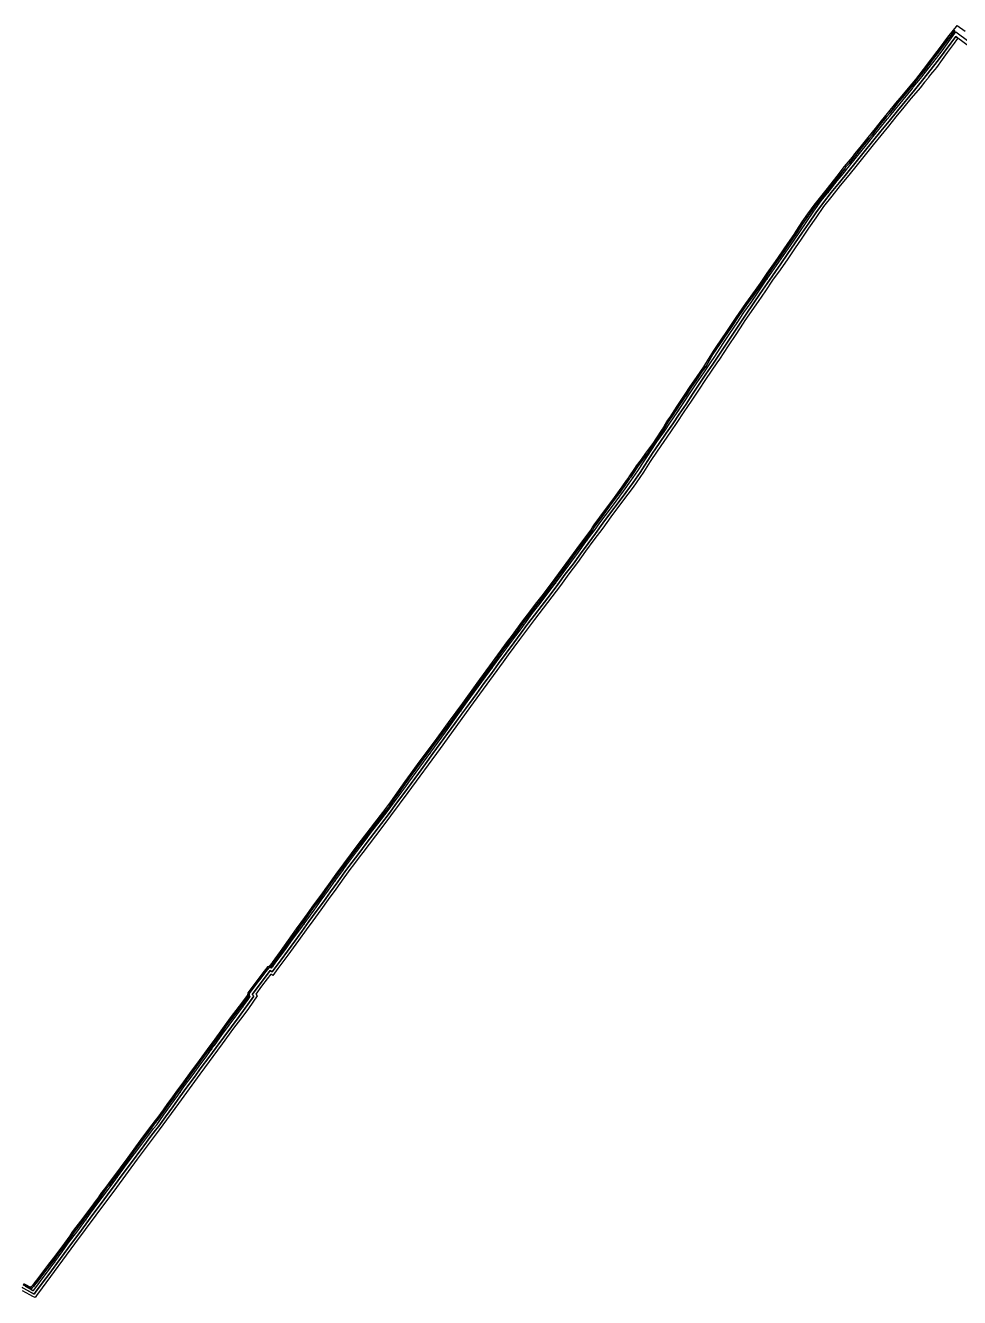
# Model space of a CAD drawing. Header units: inches. Extents: x 87993 to 113012, y 435073 to 454214.
# Drawn here: x 94712 to 96477, y 451812 to 454214 of the extents above; entities that cross this region are included whole.
import ezdxf

# ---------------------------------------------------------------- set-up
doc = ezdxf.new("R2010")
doc.units = ezdxf.units.IN
doc.header["$MEASUREMENT"] = 0
for name, color, linetype, true_color in [('As_waterkering_LDS', 7, 'Continuous', 0x05e8a7), ('Beschermingszone_LDS', 7, 'Continuous', 0x54e8d6), ('Kernzone_LDS', 7, 'Continuous', 0xf7e890), ('Referentiepunten_LDS', 7, 'Continuous', 0x98e8ec)]:
    doc.layers.add(name, color=color, linetype=linetype, true_color=true_color)

msp = doc.modelspace()

# ---------------------------------------------------------------- linework, layer by layer
at = {"layer": 'As_waterkering_LDS'}
for points in [[(94727.8, 451824.8), (94737.7, 451838.1), (94742.3, 451844.4), (94752.5, 451858.1), (94768, 451879.1), (94781.8, 451898.2), (94795.4, 451916.7), (94809.3, 451935.2), (94822.6, 451953.5), (94835.5, 451971.3), (94849.4, 451990), (94863.6, 452008.8), (94878, 452028.1), (94891.5, 452046.6), (94904.9, 452064.7), (94932.1, 452101.1), (94945.7, 452119.3), (94954.6, 452130.8), (94960.5, 452138.2), (94973.2, 452155.9), (94986.7, 452174.7), (95000.1, 452193.4), (95013.1, 452211.7), (95027.3, 452230.4), (95040.5, 452248.8), (95055.1, 452268.3), (95068.7, 452287), (95069.4, 452288), (95083, 452306.5), (95097.4, 452326.1), (95112.1, 452345.5), (95133, 452374.7), (95137, 452380.4), (95135.5, 452381.6), (95135.7, 452385.7), (95135.7, 452386), (95148.6, 452403), (95159.9, 452417.7), (95164.8, 452424.2), (95172.3, 452434.3), (95173.2, 452434.4), (95176.1, 452435), (95177.6, 452433.9), (95191.4, 452452.4), (95194.4, 452456.5), (95203.6, 452469), (95217.3, 452487.9), (95230.6, 452506.1), (95244, 452524.6), (95257.7, 452543.5), (95271.4, 452562.3), (95285, 452581.1), (95298.3, 452599.8), (95311.9, 452618.5), (95314.2, 452621.5), (95319.2, 452628.4), (95338.1, 452653.3), (95352.4, 452672.5), (95366.5, 452691), (95380.9, 452709.8), (95396, 452729), (95409.6, 452748), (95423.5, 452766.8), (95431.1, 452777.2), (95437.1, 452785.3), (95450.8, 452804.2), (95464.5, 452822.9), (95478.2, 452841.9), (95492, 452860.8), (95506.1, 452879.8), (95520, 452898.7), (95547.2, 452936.6), (95560.9, 452955.4), (95574.7, 452974.3), (95588.7, 452993.2), (95602.5, 453012.1), (95630.9, 453050.8), (95645.1, 453069.8), (95658.9, 453088.7), (95670, 453103.4), (95684.9, 453122.5), (95699.5, 453142), (95714.1, 453161.2), (95728.3, 453180.5), (95743, 453200), (95757.1, 453219.4), (95771.3, 453238.9), (95782, 453253.4), (95785.4, 453258), (95799.5, 453277.1), (95814, 453296.5), (95828.3, 453315.8), (95842.6, 453334.9), (95856.5, 453354), (95869.5, 453373), (95893.1, 453409.4), (95905.6, 453427.7), (95919, 453446.7), (95931.4, 453464.7), (95943.6, 453483.1), (95956.4, 453501.9), (95968.6, 453520.4), (95981.2, 453539.3), (95994.1, 453558.3), (96007, 453577.2), (96014.8, 453589), (96019.4, 453596.1), (96032.2, 453615.1), (96044.7, 453634.1), (96057, 453652.7), (96069.7, 453671.8), (96083.4, 453691.1), (96096.5, 453710.5), (96109.5, 453729.4), (96135.7, 453767), (96148.9, 453786), (96157.6, 453798.7), (96175.3, 453824.7), (96188.4, 453843.8), (96201.9, 453863.3), (96215.9, 453882.8), (96230.7, 453901.5), (96246.3, 453920.9), (96257.3, 453934.2), (96262.1, 453940.1), (96263.7, 453942.1), (96277.7, 453959.4), (96293.3, 453978.9), (96298.6, 453985.5), (96309.1, 453998.4), (96310.8, 454000.5), (96324.9, 454017.8), (96340.6, 454036.9), (96345.2, 454042.7), (96356, 454056.1), (96388.1, 454095.3), (96389.8, 454097.5), (96403.2, 454114.2), (96433.5, 454152.1), (96444.1, 454166.4), (96456.8, 454183.9), (96470.4, 454201.9), (96470.4, 454201.9)], [(96470.4, 454201.9), (96494.6, 454183.7)], [(94711.8, 451833.5), (94723.3, 451827.2), (94726.7, 451825.3), (94727.8, 451824.8)]]:
    msp.add_lwpolyline(points, dxfattribs=at)
at = {"layer": 'Beschermingszone_LDS'}
for points in [[(94706.1, 451830.8, 0), (94725, 451820.6, 0), (94728.2, 451818.8, 0), (94729.2, 451818.2, 0), (94731.8, 451821.8, 0), (94746.3, 451841.4, 0), (94756.5, 451855.1, 0), (94772, 451876.1, 0), (94785.9, 451895.2, 0), (94799.4, 451913.8, 0), (94813.3, 451932.2, 0), (94826.6, 451950.6, 0), (94839.6, 451968.3, 0), (94853.4, 451987, 0), (94867.6, 452005.8, 0), (94882.1, 452025.1, 0), (94895.5, 452043.7, 0), (94909, 452061.7, 0), (94936.1, 452098.1, 0), (94949.7, 452116.3, 0), (94958.5, 452127.7, 0), (94964.4, 452135.1, 0), (94977.3, 452153, 0), (94990.7, 452171.8, 0), (95004.1, 452190.5, 0), (95017.2, 452208.8, 0), (95031.3, 452227.4, 0), (95044.6, 452245.9, 0), (95059.1, 452265.3, 0), (95072.7, 452284.1, 0), (95087, 452303.5, 0), (95101.5, 452323.1, 0), (95116.1, 452342.4, 0), (95143.7, 452381.2, 0), (95140.6, 452383.8, 0), (95140.6, 452384.3, 0), (95163.9, 452414.7, 0), (95175, 452429.6, 0), (95178.6, 452426.9, 0), (95195.4, 452449.4, 0), (95207.6, 452466.1, 0), (95221.3, 452484.9, 0), (95234.6, 452503.1, 0), (95248.1, 452521.7, 0), (95261.7, 452540.6, 0), (95275.4, 452559.3, 0), (95289, 452578.2, 0), (95302.4, 452596.8, 0), (95316, 452615.6, 0), (95323.3, 452625.5, 0), (95342.1, 452650.3, 0), (95356.4, 452669.5, 0), (95370.5, 452688, 0), (95384.9, 452706.8, 0), (95399.9, 452725.9, 0), (95413.7, 452745.1, 0), (95427.5, 452763.9, 0), (95441.1, 452782.4, 0), (95454.9, 452801.3, 0), (95468.5, 452820, 0), (95482.3, 452838.9, 0), (95496, 452857.8, 0), (95510.1, 452876.8, 0), (95524, 452895.8, 0), (95551.3, 452933.7, 0), (95565, 452952.5, 0), (95578.7, 452971.3, 0), (95592.7, 452990.3, 0), (95606.5, 453009.2, 0), (95634.9, 453047.9, 0), (95649.1, 453066.8, 0), (95662.9, 453085.8, 0), (95674, 453100.4, 0), (95688.9, 453119.5, 0), (95703.5, 453139, 0), (95718.1, 453158.2, 0), (95732.4, 453177.6, 0), (95747, 453197, 0), (95761.1, 453216.4, 0), (95775.3, 453236, 0), (95789.4, 453255, 0), (95803.5, 453274.1, 0), (95818, 453293.5, 0), (95832.3, 453312.9, 0), (95846.6, 453331.9, 0), (95860.6, 453351, 0), (95873.6, 453370.2, 0), (95897.3, 453406.7, 0), (95909.7, 453424.9, 0), (95923.1, 453443.9, 0), (95935.5, 453461.9, 0), (95947.8, 453480.3, 0), (95960.6, 453499.1, 0), (95972.8, 453517.7, 0), (95985.4, 453536.5, 0), (95998.2, 453555.5, 0), (96011.1, 453574.4, 0), (96023.6, 453593.3, 0), (96036.4, 453612.4, 0), (96048.9, 453631.3, 0), (96061.2, 453650, 0), (96073.9, 453669, 0), (96087.4, 453688.3, 0), (96100.7, 453707.7, 0), (96113.7, 453726.6, 0), (96139.8, 453764.1, 0), (96153, 453783.2, 0), (96179.4, 453821.8, 0), (96192.5, 453841, 0), (96206, 453860.4, 0), (96220, 453879.8, 0), (96234.6, 453898.4, 0), (96250.2, 453917.8, 0), (96266, 453936.9, 0), (96281.6, 453956.3, 0), (96297.2, 453975.8, 0), (96313, 453995.2, 0), (96328.8, 454014.6, 0), (96344.5, 454033.7, 0), (96359.9, 454053, 0), (96392, 454092.1, 0), (96407.1, 454111.1, 0), (96437.4, 454149, 0), (96448.1, 454163.4, 0), (96460.8, 454181, 0), (96464.5, 454185.9, 0), (96468.4, 454191, 0), (96470.2, 454193.3, 0), (96474.1, 454190.3, 0), (96471.6, 454187, 0), (96466.8, 454180.6, 0), (96453.9, 454162.9, 0), (96444.4, 454150, 0), (96433.4, 454134.5, 0), (96430.4, 454130.8, 0), (96426.3, 454125.8, 0), (96422.6, 454121.3, 0), (96418.8, 454116.6, 0), (96417, 454114.2, 0), (96411, 454106.9, 0), (96408.4, 454103.6, 0), (96403.2, 454097.1, 0), (96385.5, 454076.3, 0), (96372.2, 454060.1, 0), (96357.1, 454041.5, 0), (96343, 454024.1, 0), (96328.6, 454006.5, 0), (96314, 453988.6, 0), (96298.8, 453969.8, 0), (96283.7, 453950.7, 0), (96268, 453931.4, 0), (96251.9, 453912, 0), (96236.2, 453892, 0), (96220.5, 453872, 0), (96205.6, 453851.1, 0), (96191.9, 453831.2, 0), (96177.8, 453810.6, 0), (96166.4, 453794, 0), (96152.5, 453773.7, 0), (96138.1, 453752.8, 0), (96124.1, 453732.9, 0), (96110.4, 453713, 0), (96096.5, 453692.7, 0), (96071.7, 453656.7, 0), (96068.6, 453652.1, 0), (96054.3, 453630.4, 0), (96040, 453608.8, 0), (96023.6, 453584.2, 0), (96018.6, 453576.7, 0), (95997.5, 453545.4, 0), (95983.8, 453525.2, 0), (95970.1, 453504.6, 0), (95956.6, 453484.4, 0), (95943.1, 453464.3, 0), (95931.2, 453446.8, 0), (95918.3, 453428.5, 0), (95905.8, 453410.2, 0), (95892.8, 453390.5, 0), (95879.9, 453370.6, 0), (95866, 453350.1, 0), (95860.6, 453342.5, 0), (95850.6, 453328.9, 0), (95834.9, 453307.9, 0), (95818.7, 453286.1, 0), (95803, 453265, 0), (95786.4, 453242.5, 0), (95770.6, 453221.1, 0), (95755.4, 453200.1, 0), (95739.2, 453178.3, 0), (95723.2, 453156.6, 0), (95674.2, 453092.4, 0), (95646, 453054.4, 0), (95624.7, 453025.6, 0), (95615.1, 453012.5, 0), (95558.3, 452934.8, 0), (95496.2, 452848.4, 0), (95434.9, 452765.4, 0), (95385.5, 452699.3, 0), (95349.9, 452652.4, 0), (95343.2, 452643.5, 0), (95330.3, 452626.5, 0), (95327.3, 452622.5, 0), (95313.8, 452604.1, 0), (95298.8, 452583.2, 0), (95284.5, 452563.3, 0), (95270.3, 452543.8, 0), (95255.4, 452523.2, 0), (95243.1, 452506.3, 0), (95228.2, 452485.9, 0), (95218.5, 452472.5, 0), (95208, 452458.1, 0), (95189.5, 452433.2, 0), (95179.7, 452419.9, 0), (95176, 452422.6, 0), (95169.4, 452413.8, 0), (95158.6, 452399.6, 0), (95147.8, 452384.4, 0), (95150.5, 452381.6, 0), (95133.8, 452357.7, 0), (95122.9, 452343.4, 0), (95105.5, 452320.2, 0), (95083.9, 452290.9, 0), (95042, 452233.7, 0), (95001.5, 452178.2, 0), (94965.4, 452128.3, 0), (94923.6, 452072.9, 0), (94884.8, 452019.6, 0), (94845.2, 451967.6, 0), (94805.1, 451912.9, 0), (94744.3, 451830.2, 0), (94733.7, 451815.7, 0), (94730.9, 451811.7, 0), (94726.7, 451814, 0), (94721.1, 451817, 0), (94706.8, 451824.7, 0)], [(94709.1, 451838.3, 0), (94714.1, 451835.7, 0), (94721.1, 451832, 0), (94722.9, 451831, 0), (94724, 451832.3, 0), (94729.3, 451838.5, 0), (94730.9, 451840.5, 0), (94733.9, 451844.5, 0), (94741.5, 451854.4, 0), (94751.2, 451867.2, 0), (94755, 451872.3, 0), (94759.2, 451877.7, 0), (94762, 451881.1, 0), (94766, 451886.5, 0), (94771.7, 451894.3, 0), (94786.7, 451914.4, 0), (94797, 451928.4, 0), (94801, 451934.3, 0), (94804.2, 451939.2, 0), (94808.5, 451944.7, 0), (94817, 451955.7, 0), (94826.9, 451968.9, 0), (94830.6, 451973.8, 0), (94842, 451988.9, 0), (94846.9, 451995.5, 0), (94849.8, 451999.3, 0), (94854.4, 452006.4, 0), (94856.6, 452009.9, 0), (94859.9, 452014.2, 0), (94866.8, 452022.9, 0), (94871.4, 452028.9, 0), (94876.7, 452036.3, 0), (94880.7, 452041.8, 0), (94885.2, 452047.4, 0), (94891.9, 452056.5, 0), (94906.4, 452076.2, 0), (94921.3, 452096.5, 0), (94936.4, 452117, 0), (94951.9, 452137.8, 0), (94958.1, 452145.9, 0), (94960.8, 452149.2, 0), (94968.3, 452159.6, 0), (94973.1, 452166.2, 0), (94981.8, 452178.4, 0), (94990.8, 452191, 0), (94997.1, 452199.5, 0), (95011.7, 452219.4, 0), (95026.4, 452239.3, 0), (95041.4, 452259.7, 0), (95056.5, 452280.2, 0), (95070.8, 452299.7, 0), (95085.2, 452319.8, 0), (95100.2, 452340.2, 0), (95116.6, 452361.9, 0), (95132.8, 452383, 0), (95133, 452387.2, 0), (95145, 452402.9, 0), (95160, 452422.6, 0), (95170.8, 452436.7, 0), (95173.2, 452437.3, 0), (95179, 452444.8, 0), (95194.2, 452465.4, 0), (95209.4, 452486.6, 0), (95224.9, 452508, 0), (95240.2, 452529.4, 0), (95248.3, 452540.9, 0), (95255.6, 452550.7, 0), (95271.1, 452571.6, 0), (95281.6, 452586.6, 0), (95285.4, 452592, 0), (95299.5, 452611.5, 0), (95313.9, 452631, 0), (95328.6, 452650.5, 0), (95343.2, 452669.8, 0), (95357.8, 452689.3, 0), (95372.6, 452708.5, 0), (95387.9, 452727.6, 0), (95402.6, 452747.9, 0), (95414.7, 452764.7, 0), (95429.9, 452786.1, 0), (95458.4, 452825.2, 0), (95485.1, 452861.4, 0), (95512, 452897.9, 0), (95538.6, 452934.4, 0), (95565.9, 452972, 0), (95595, 453011.7, 0), (95623.5, 453050.9, 0), (95630.6, 453060.3, 0), (95652.3, 453089.5, 0), (95661.1, 453101.2, 0), (95678.6, 453124.2, 0), (95688.9, 453137.1, 0), (95706.1, 453160, 0), (95734.3, 453198.2, 0), (95761.9, 453235.9, 0), (95780.4, 453260.8, 0), (95783.4, 453265.4, 0), (95787.2, 453271.1, 0), (95797.7, 453285.4, 0), (95810.2, 453302.5, 0), (95822, 453318.4, 0), (95835, 453336, 0), (95839.7, 453342.7, 0), (95848, 453354.8, 0), (95851.1, 453358.8, 0), (95854.6, 453363.3, 0), (95863.6, 453377.2, 0), (95866.9, 453382.2, 0), (95876.1, 453394.6, 0), (95884.8, 453406.3, 0), (95899.4, 453426.5, 0), (95902.7, 453431.5, 0), (95915.9, 453451.7, 0), (95924.5, 453466, 0), (95930.4, 453474.7, 0), (95944, 453495.1, 0), (95957.6, 453515.8, 0), (95968.3, 453532.2, 0), (95981.5, 453551.5, 0), (95994.1, 453569.2, 0), (96002.9, 453583.9, 0), (96012.1, 453599, 0), (96018.5, 453608.4, 0), (96036.3, 453634.5, 0), (96055.2, 453662.8, 0), (96073.5, 453689.3, 0), (96091.5, 453714, 0), (96101, 453727.5, 0), (96113.9, 453746.5, 0), (96126.2, 453764.1, 0), (96133.7, 453774.6, 0), (96146.1, 453792.4, 0), (96153, 453802.3, 0), (96164.5, 453819.6, 0), (96168.7, 453825.9, 0), (96180, 453843.1, 0), (96190.9, 453858.1, 0), (96202.8, 453874.6, 0), (96210.2, 453884.5, 0), (96227.6, 453906.3, 0), (96246.3, 453929.8, 0), (96260.1, 453947.8, 0), (96274.9, 453965.6, 0), (96279.7, 453971.7, 0), (96292, 453987, 0), (96304.6, 454002.5, 0), (96318.7, 454019.6, 0), (96329.9, 454033.9, 0), (96341.2, 454047.7, 0), (96357.1, 454067.4, 0), (96368.5, 454081.1, 0), (96380.7, 454095.9, 0), (96394.4, 454112.4, 0), (96409.1, 454130.9, 0), (96422.9, 454149.4, 0), (96426.9, 454154.5, 0), (96443.1, 454175.5, 0), (96448.4, 454182.9, 0), (96455.3, 454192.2, 0), (96466, 454205.3, 0), (96468, 454203.8, 0), (96456.2, 454189.2, 0), (96434.8, 454160.5, 0), (96425.5, 454148.8, 0), (96419, 454139.7, 0), (96416.1, 454135.8, 0), (96410.9, 454129.1, 0), (96399.1, 454114.3, 0), (96387.5, 454100.2, 0), (96372.4, 454082, 0), (96360.2, 454067.3, 0), (96357.1, 454063.2, 0), (96345.3, 454048.7, 0), (96340, 454042.2, 0), (96329.9, 454030.1, 0), (96320.6, 454018, 0), (96316.8, 454013.2, 0), (96312.2, 454007.2, 0), (96306.5, 454000.8, 0), (96291.2, 453982.1, 0), (96282.9, 453971.6, 0), (96276.1, 453963.1, 0), (96268.4, 453953.4, 0), (96262.7, 453947.1, 0), (96260.2, 453943.5, 0), (96257.3, 453939.7, 0), (96250.5, 453931.1, 0), (96243.6, 453922.3, 0), (96230.4, 453905.7, 0), (96217.5, 453890, 0), (96214.2, 453885.7, 0), (96205.9, 453874.6, 0), (96195.1, 453859.7, 0), (96181, 453840.3, 0), (96168.3, 453820.6, 0), (96154.9, 453800.7, 0), (96140.9, 453780.6, 0), (96123.9, 453756.4, 0), (96113, 453740.8, 0), (96100.4, 453722.1, 0), (96085.8, 453701.7, 0), (96074.7, 453686.7, 0), (96060.2, 453665.8, 0), (96046.9, 453645.7, 0), (96031.8, 453623.4, 0), (96023.7, 453611.6, 0), (96011.2, 453593.2, 0), (95998.3, 453571, 0), (95995.8, 453567.3, 0), (95991.2, 453561.2, 0), (95982.5, 453548.5, 0), (95980.1, 453544.7, 0), (95975.5, 453538.1, 0), (95968.6, 453528.2, 0), (95962.4, 453518.6, 0), (95954.4, 453506.5, 0), (95948.8, 453498, 0), (95944.6, 453491.4, 0), (95937.7, 453481.1, 0), (95927, 453465.4, 0), (95916.7, 453448.3, 0), (95905.8, 453431.5, 0), (95901.5, 453425.1, 0), (95886.2, 453403.9, 0), (95882.1, 453398.5, 0), (95868.8, 453380.7, 0), (95860.4, 453367.8, 0), (95858.3, 453364.2, 0), (95856.1, 453361, 0), (95854, 453358.5, 0), (95849.6, 453352.8, 0), (95843.4, 453343.6, 0), (95839.9, 453338.5, 0), (95835.8, 453332.9, 0), (95828.6, 453323, 0), (95815.9, 453306.1, 0), (95801.8, 453286.8, 0), (95787, 453266.6, 0), (95783.7, 453261.1, 0), (95778.5, 453254.1, 0), (95745.6, 453209.5, 0), (95732.2, 453191, 0), (95725.4, 453181.6, 0), (95711.6, 453163.1, 0), (95704.5, 453153.7, 0), (95697.4, 453144.4, 0), (95690.9, 453135.6, 0), (95684, 453127, 0), (95676, 453116.9, 0), (95664, 453101, 0), (95657.1, 453091.8, 0), (95650.2, 453082.6, 0), (95643.2, 453073, 0), (95636.2, 453063.5, 0), (95628.9, 453053.8, 0), (95622.3, 453045.1, 0), (95615.6, 453036, 0), (95609, 453026.5, 0), (95601.6, 453016.4, 0), (95595.5, 453008.1, 0), (95590.4, 453000.7, 0), (95576.2, 452981.4, 0), (95569, 452971.9, 0), (95561.8, 452962.1, 0), (95554.7, 452952.2, 0), (95547.2, 452941.9, 0), (95526.6, 452913.7, 0), (95510.9, 452892.2, 0), (95496.4, 452872.4, 0), (95479.8, 452850, 0), (95440.5, 452796.8, 0), (95417.8, 452764.7, 0), (95413.8, 452759, 0), (95403.4, 452744.7, 0), (95399.4, 452738.8, 0), (95391.5, 452728.1, 0), (95365.4, 452695.3, 0), (95351.1, 452676, 0), (95338.5, 452659.6, 0), (95319, 452633.7, 0), (95315.2, 452628.4, 0), (95301.4, 452610, 0), (95289.1, 452592.9, 0), (95267.4, 452562, 0), (95258.2, 452550, 0), (95248.6, 452537.3, 0), (95240.5, 452525.3, 0), (95231.5, 452513, 0), (95222.4, 452500.3, 0), (95213, 452487.4, 0), (95204.6, 452475.4, 0), (95197.5, 452465.6, 0), (95191.6, 452457.2, 0), (95174.5, 452434.9, 0), (95172.2, 452434.4, 0), (95166.9, 452427.6, 0), (95151.8, 452407.8, 0), (95135.3, 452386.1, 0), (95135.3, 452382.1, 0), (95128.5, 452373.5, 0), (95115.6, 452356.3, 0), (95099.8, 452335.4, 0), (95091.9, 452324.9, 0), (95083.9, 452313.5, 0), (95063.8, 452285.8, 0), (95049.8, 452266.9, 0), (95023.8, 452231.6, 0), (94996.3, 452194.2, 0), (94992.6, 452189.1, 0), (94981.7, 452174.1, 0), (94971.9, 452160.3, 0), (94962, 452146.6, 0), (94957.7, 452141.5, 0), (94937, 452113.6, 0), (94916.3, 452085.5, 0), (94904.3, 452069.1, 0), (94890.3, 452050, 0), (94888.1, 452047.1, 0), (94882.4, 452039.9, 0), (94879.5, 452035.9, 0), (94873.3, 452027.3, 0), (94870.4, 452023.5, 0), (94865.1, 452016.8, 0), (94861.7, 452012.5, 0), (94858.4, 452008.1, 0), (94851.8, 451997.7, 0), (94839.7, 451981.9, 0), (94835.4, 451976.1, 0), (94826.9, 451964.7, 0), (94822.3, 451958.5, 0), (94811.3, 451944.2, 0), (94806.2, 451937.7, 0), (94799.1, 451927, 0), (94796.5, 451923.5, 0), (94792.3, 451917.8, 0), (94787.7, 451911.6, 0), (94783.5, 451905.9, 0), (94779.6, 451900.6, 0), (94770.5, 451888.4, 0), (94767.8, 451884.8, 0), (94764, 451879.6, 0), (94758.9, 451873.4, 0), (94755.8, 451869.2, 0), (94750.5, 451862.1, 0), (94743.5, 451852.9, 0), (94735.9, 451842.9, 0), (94732.3, 451838.2, 0), (94727.6, 451832.7, 0), (94725.4, 451830.1, 0), (94725.2, 451829.8, 0), (94725.2, 451829.8, 0), (94723.7, 451827.8, 0), (94722.7, 451828.3, 0), (94716.2, 451831.8, 0), (94708.1, 451836, 0)]]:
    msp.add_polyline3d(points, dxfattribs=at)
at = {"layer": 'Kernzone_LDS'}
for points in [[(94708.1, 451836), (94716.2, 451831.8), (94722.7, 451828.3), (94723.7, 451827.8), (94725.4, 451830.1), (94727.6, 451832.7), (94732.3, 451838.2), (94735.9, 451842.9), (94743.5, 451852.9), (94750.5, 451862.1), (94755.8, 451869.2), (94758.9, 451873.4), (94764, 451879.6), (94767.8, 451884.8), (94770.5, 451888.4), (94779.6, 451900.6), (94783.5, 451905.9), (94787.7, 451911.6), (94792.3, 451917.8), (94796.5, 451923.5), (94799.1, 451927), (94806.2, 451937.7), (94811.3, 451944.2), (94822.3, 451958.5), (94826.9, 451964.7), (94835.4, 451976.1), (94839.7, 451981.9), (94851.8, 451997.7), (94858.4, 452008.1), (94861.7, 452012.5), (94865.1, 452016.8), (94870.4, 452023.5), (94873.3, 452027.3), (94879.5, 452035.9), (94882.4, 452039.9), (94888.1, 452047.1), (94890.3, 452050), (94904.3, 452069.1), (94916.3, 452085.5), (94937, 452113.6), (94957.7, 452141.5), (94962, 452146.6), (94971.9, 452160.3), (94981.7, 452174.1), (94992.6, 452189.1), (94996.3, 452194.2), (95023.8, 452231.6), (95049.8, 452266.9), (95063.8, 452285.8), (95083.9, 452313.5), (95091.9, 452324.9), (95099.8, 452335.4), (95115.6, 452356.3), (95128.5, 452373.5), (95135.3, 452382.1), (95135.3, 452386.1), (95151.8, 452407.8), (95166.9, 452427.6), (95172.2, 452434.4), (95174.5, 452434.9), (95191.6, 452457.2), (95197.5, 452465.6), (95204.6, 452475.4), (95213, 452487.4), (95222.4, 452500.3), (95231.5, 452513), (95240.5, 452525.3), (95248.6, 452537.3), (95258.2, 452550), (95267.4, 452562), (95289.1, 452592.9), (95301.4, 452610), (95315.2, 452628.4), (95319, 452633.7), (95338.5, 452659.6), (95351.1, 452676), (95365.4, 452695.3), (95391.5, 452728.1), (95399.4, 452738.8), (95403.4, 452744.7), (95413.8, 452759), (95417.8, 452764.7), (95440.5, 452796.8), (95479.8, 452850), (95496.4, 452872.4), (95510.9, 452892.2), (95526.6, 452913.7), (95539.7, 452931.6), (95547.2, 452941.9), (95554.7, 452952.2), (95561.8, 452962.1), (95569, 452971.9), (95576.2, 452981.4), (95590.4, 453000.7), (95595.5, 453008.1), (95601.6, 453016.4), (95609, 453026.5), (95615.6, 453036), (95622.3, 453045.1), (95628.9, 453053.8), (95636.2, 453063.5), (95643.2, 453073), (95647.1, 453078.3), (95650.2, 453082.6), (95657.1, 453091.8), (95664, 453101), (95676, 453116.9), (95684, 453127), (95690.9, 453135.6), (95697.4, 453144.4), (95704.5, 453153.7), (95711.6, 453163.1), (95725.4, 453181.6), (95732.2, 453191), (95745.6, 453209.5), (95778.5, 453254.1), (95783.7, 453261.1), (95787, 453266.6), (95801.8, 453286.8), (95815.9, 453306.1), (95828.6, 453323), (95835.8, 453332.9), (95839.9, 453338.5), (95843.4, 453343.6), (95849.6, 453352.8), (95854, 453358.5), (95856.1, 453361), (95858.3, 453364.2), (95860.4, 453367.8), (95868.8, 453380.7), (95882.1, 453398.5), (95886.2, 453403.9), (95901.5, 453425.1), (95905.8, 453431.5), (95916.7, 453448.3), (95927, 453465.4), (95937.7, 453481.1), (95944.6, 453491.4), (95948.8, 453498), (95954.4, 453506.5), (95962.4, 453518.6), (95968.6, 453528.2), (95975.5, 453538.1), (95980.1, 453544.7), (95982.5, 453548.5), (95991.2, 453561.2), (95995.8, 453567.3), (95998.3, 453571), (96011.2, 453593.2), (96023.7, 453611.6), (96031.8, 453623.4), (96046.9, 453645.7), (96060.2, 453665.8), (96074.7, 453686.7), (96085.8, 453701.7), (96100.4, 453722.1), (96113, 453740.8), (96123.9, 453756.4), (96140.9, 453780.6), (96154.9, 453800.7), (96168.3, 453820.6), (96181, 453840.3), (96195.1, 453859.7), (96205.9, 453874.6), (96214.2, 453885.7), (96217.5, 453890), (96230.4, 453905.7), (96243.6, 453922.3), (96250.5, 453931.1), (96257.3, 453939.7), (96260.2, 453943.5), (96262.7, 453947.1), (96268.4, 453953.4), (96276.1, 453963.1), (96282.9, 453971.6), (96291.2, 453982.1), (96306.5, 454000.8), (96312.2, 454007.2), (96316.8, 454013.2), (96320.6, 454018), (96329.9, 454030.1), (96340, 454042.2), (96345.3, 454048.7), (96357.1, 454063.2), (96360.2, 454067.3), (96372.4, 454082), (96387.5, 454100.2), (96399.1, 454114.3), (96410.9, 454129.1), (96416.1, 454135.8), (96419, 454139.7), (96425.5, 454148.8), (96434.8, 454160.5), (96456.2, 454189.2), (96468, 454203.8), (96466, 454205.3), (96471.2, 454212.1), (96472.8, 454214.2), (96488, 454203.2)], [(96495.3, 454174.6), (96474.1, 454190.3), (96470.2, 454193.3), (96460.8, 454181), (96448.1, 454163.4), (96437.4, 454149), (96407.1, 454111.1), (96392, 454092.1), (96359.9, 454053), (96344.5, 454033.7), (96328.8, 454014.6), (96313, 453995.2), (96297.2, 453975.8), (96281.6, 453956.3), (96266, 453936.9), (96250.2, 453917.8), (96234.6, 453898.4), (96220, 453879.8), (96206, 453860.4), (96192.5, 453841), (96179.4, 453821.8), (96153, 453783.2), (96139.8, 453764.1), (96113.7, 453726.6), (96100.7, 453707.7), (96087.4, 453688.3), (96073.9, 453669), (96061.2, 453650), (96048.9, 453631.3), (96036.4, 453612.4), (96023.6, 453593.3), (96011.1, 453574.4), (95998.2, 453555.5), (95985.4, 453536.5), (95972.8, 453517.7), (95960.6, 453499.1), (95947.8, 453480.3), (95935.5, 453461.9), (95923.1, 453443.9), (95909.7, 453424.9), (95897.3, 453406.7), (95873.6, 453370.2), (95860.6, 453351), (95846.6, 453331.9), (95832.3, 453312.9), (95818, 453293.5), (95803.5, 453274.1), (95789.4, 453255), (95775.3, 453236), (95761.1, 453216.4), (95747, 453197), (95732.4, 453177.6), (95718.1, 453158.2), (95703.5, 453139), (95688.9, 453119.5), (95674, 453100.4), (95662.9, 453085.8), (95657.5, 453078.3), (95649.1, 453066.8), (95634.9, 453047.9), (95606.5, 453009.2), (95592.7, 452990.3), (95578.7, 452971.3), (95565, 452952.5), (95551.3, 452933.7), (95539.7, 452917.6), (95524, 452895.8), (95510.1, 452876.8), (95496, 452857.8), (95482.3, 452838.9), (95468.5, 452820), (95454.9, 452801.3), (95441.1, 452782.4), (95427.5, 452763.9), (95413.7, 452745.1), (95399.9, 452725.9), (95384.9, 452706.8), (95370.5, 452688), (95356.4, 452669.5), (95342.1, 452650.3), (95323.3, 452625.5), (95316, 452615.6), (95302.4, 452596.8), (95289, 452578.2), (95275.4, 452559.3), (95261.7, 452540.6), (95248.1, 452521.7), (95234.6, 452503.1), (95221.3, 452484.9), (95207.6, 452466.1), (95195.4, 452449.4), (95178.6, 452426.9), (95175, 452429.6), (95163.9, 452414.7), (95140.6, 452384.3), (95140.6, 452383.8), (95143.7, 452381.2), (95116.1, 452342.4), (95101.5, 452323.1), (95087, 452303.5), (95072.7, 452284.1), (95059.1, 452265.3), (95044.6, 452245.9), (95031.3, 452227.4), (95017.2, 452208.8), (95004.1, 452190.5), (94990.7, 452171.8), (94977.3, 452153), (94964.4, 452135.1), (94958.5, 452127.7), (94949.7, 452116.3), (94936.1, 452098.1), (94909, 452061.7), (94895.5, 452043.7), (94882.1, 452025.1), (94867.6, 452005.8), (94853.4, 451987), (94839.6, 451968.3), (94826.6, 451950.6), (94813.3, 451932.2), (94799.4, 451913.8), (94785.9, 451895.2), (94772, 451876.1), (94756.5, 451855.1), (94746.3, 451841.4), (94731.8, 451821.8), (94729.2, 451818.2), (94723.8, 451820.9), (94706.1, 451830.8)]]:
    msp.add_lwpolyline(points, dxfattribs=at)
at = {"layer": 'Referentiepunten_LDS'}
for p in [(96417.5, 454132.1), (96354.6, 454054.4), (96291.6, 453976.8), (96228.7, 453899), (96170.5, 453817.7), (96113.7, 453735.4), (96057.2, 453653), (95946, 453486.7), (95889.7, 453404.1), (95832.8, 453321.9), (95773.2, 453241.6), (95714, 453161), (95653.5, 453081.4), (95594.2, 453000.8), (95535.3, 452920), (95476.3, 452839.3), (95417.4, 452758.5), (95357.1, 452678.7), (95297.4, 452598.5), (95238.8, 452517.5), (95179.8, 452436.8), (95123.2, 452361), (95063.9, 452280.5), (95004.7, 452199.9), (94945.7, 452119.2), (94886, 452039), (94826.4, 451958.7), (94767.2, 451878.1)]:
    msp.add_point(p, dxfattribs=at)

doc.saveas('drawing.dxf')
